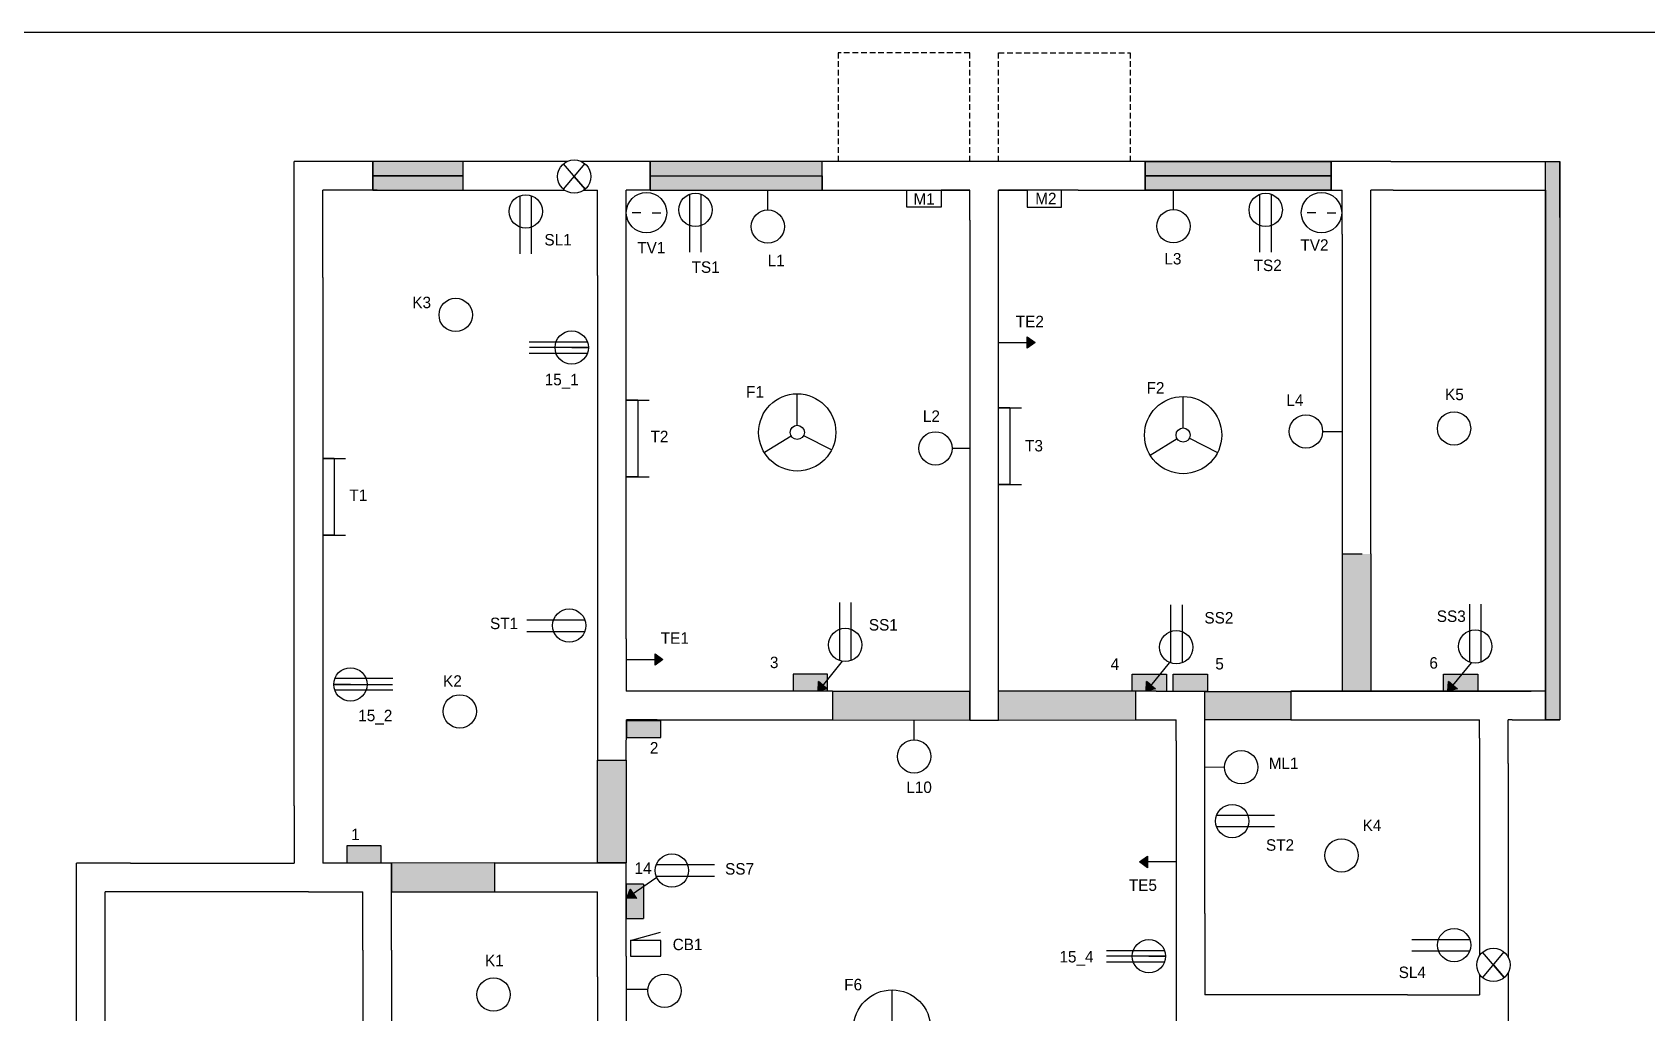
# Model space of a CAD drawing. Header units: inches. Extents: x 452 to 1996, y -561 to 294.
# Drawn here: x 1003 to 1567, y -48 to 294 of the extents above; entities that cross this region are included whole.
import ezdxf

# ---------------------------------------------------------------- set-up
doc = ezdxf.new("R2010")
doc.units = ezdxf.units.IN
doc.header["$LTSCALE"] = 2
doc.header["$MEASUREMENT"] = 0
doc.linetypes.add('DASHED', pattern=[0.75, 0.5, -0.25])

msp = doc.modelspace()

# ---------------------------------------------------------------- hatches: boundary and pattern name
at = {"linetype": 'DASHED', "ltscale": 2, "true_color": 0x00a3a3}
h = msp.add_hatch(color=134, dxfattribs=at)
h.paths.add_polyline_path([(1153.52, 248.72), (1121.95, 248.72), (1121.95, 243.72), (1153.52, 243.72)])
h.paths.add_polyline_path([(1153.52, 243.72), (1121.95, 243.72), (1121.95, 238.72), (1123.43, 238.72), (1153.52, 238.72)])
h.paths.add_polyline_path([(1278.78, 248.72), (1218.78, 248.72), (1218.78, 243.72), (1278.78, 243.72)])
h.paths.add_polyline_path([(1278.78, 243.72), (1218.78, 243.72), (1218.78, 238.72), (1278.78, 238.72)])
h.paths.add_polyline_path([(1456.57, 248.72), (1391.6, 248.72), (1391.6, 243.72), (1456.57, 243.72)])
h.paths.add_polyline_path([(1456.57, 243.72), (1391.6, 243.72), (1391.6, 238.72), (1456.57, 238.72)])
at = {"linetype": 'DASHED', "ltscale": 2, "true_color": 0x3bc6d2}
h = msp.add_hatch(color=133, dxfattribs=at)
h.paths.add_polyline_path([(1153.52, 248.72), (1121.95, 248.72), (1121.95, 243.72), (1153.52, 243.72)])
h.paths.add_polyline_path([(1153.52, 243.72), (1121.95, 243.72), (1121.95, 238.72), (1123.43, 238.72), (1153.52, 238.72)])
h.paths.add_polyline_path([(1278.78, 248.72), (1218.78, 248.72), (1218.78, 243.72), (1278.78, 243.72)])
h.paths.add_polyline_path([(1278.78, 243.72), (1218.78, 243.72), (1218.78, 238.72), (1278.78, 238.72)])
h.paths.add_polyline_path([(1456.57, 248.72), (1391.6, 248.72), (1391.6, 243.72), (1456.57, 243.72)])
h.paths.add_polyline_path([(1456.57, 243.72), (1391.6, 243.72), (1391.6, 238.72), (1456.57, 238.72)])
at = {"linetype": 'DASHED', "ltscale": 2, "true_color": 0x79b3c0}
h = msp.add_hatch(color=143, dxfattribs=at)
h.paths.add_polyline_path([(1153.52, 248.72), (1121.95, 248.72), (1121.95, 243.72), (1153.52, 243.72)])
h.paths.add_polyline_path([(1153.52, 243.72), (1121.95, 243.72), (1121.95, 238.72), (1123.43, 238.72), (1153.52, 238.72)])
h.paths.add_polyline_path([(1278.78, 248.72), (1218.78, 248.72), (1218.78, 243.72), (1278.78, 243.72)])
h.paths.add_polyline_path([(1278.78, 243.72), (1218.78, 243.72), (1218.78, 238.72), (1278.78, 238.72)])
h.paths.add_polyline_path([(1456.57, 248.72), (1391.6, 248.72), (1391.6, 243.72), (1456.57, 243.72)])
h.paths.add_polyline_path([(1456.57, 243.72), (1391.6, 243.72), (1391.6, 238.72), (1456.57, 238.72)])
at = {"linetype": 'Continuous', "ltscale": 2, "true_color": 0x009cc9}
h = msp.add_hatch(color=142, dxfattribs=at)
h.paths.add_polyline_path([(1153.52, 248.72), (1121.95, 248.72), (1121.95, 243.72), (1153.52, 243.72)])
h.paths.add_polyline_path([(1153.52, 243.72), (1121.95, 243.72), (1121.95, 238.72), (1123.43, 238.72), (1153.52, 238.72)])
h.paths.add_polyline_path([(1278.78, 248.72), (1218.78, 248.72), (1218.78, 243.72), (1278.78, 243.72)])
h.paths.add_polyline_path([(1278.78, 243.72), (1218.78, 243.72), (1218.78, 238.72), (1278.78, 238.72)])
at = {"linetype": 'Continuous', "ltscale": 2, "true_color": 0x79b3c0}
h = msp.add_hatch(color=143, dxfattribs=at)
h.paths.add_polyline_path([(1153.52, 248.72), (1121.95, 248.72), (1121.95, 243.72), (1153.52, 243.72)])
h.paths.add_polyline_path([(1153.52, 243.72), (1121.95, 243.72), (1121.95, 238.72), (1123.43, 238.72), (1153.52, 238.72)])
h.paths.add_polyline_path([(1278.78, 248.72), (1218.78, 248.72), (1218.78, 243.72), (1278.78, 243.72)])
h.paths.add_polyline_path([(1278.78, 243.72), (1218.78, 243.72), (1218.78, 238.72), (1278.78, 238.72)])
h.paths.add_polyline_path([(1456.57, 248.72), (1391.6, 248.72), (1391.6, 243.72), (1456.57, 243.72)])
h.paths.add_polyline_path([(1456.57, 243.72), (1391.6, 243.72), (1391.6, 238.72), (1456.57, 238.72)])
h.paths.add_polyline_path([(1536.43, 229.18), (1536.43, 248.72), (1531.43, 248.72), (1531.43, 238.72), (1531.43, 63.72), (1531.43, 53.72), (1536.43, 53.72)])
h.paths.add_polyline_path([(1513.43, -264.35), (1508.43, -264.35), (1508.43, -268.77), (1508.43, -359.93), (1513.53, -359.93)])
h.paths.add_polyline_path([(1518.43, -264.35), (1513.43, -264.35), (1513.53, -359.93), (1518.43, -359.93)])
h.paths.add_polyline_path([(1476.43, -504.28), (1396.43, -504.28), (1396.43, -509.28), (1476.43, -509.28)])
h.paths.add_polyline_path([(1476.43, -509.28), (1396.43, -509.28), (1396.43, -514.28), (1476.43, -514.28)])
h.paths.add_polyline_path([(1224.67, -504.28), (1152.81, -504.28), (1152.81, -509.28), (1224.67, -509.28)])
h.paths.add_polyline_path([(1224.67, -509.28), (1152.81, -509.28), (1152.81, -514.28), (1224.67, -514.28)])
at = {"linetype": 'Continuous', "ltscale": 7}
for points in [[(1350.46, 187.53), (1353.21, 185.53), (1350.46, 183.53)], [(1220.46, 76.86), (1223.21, 74.86), (1220.46, 72.86)], [(1280.67, 64.59), (1277.39, 63.72), (1277.57, 67.11)], [(1395.23, 64.59), (1391.95, 63.72), (1392.12, 67.11)], [(1500.66, 64.59), (1497.38, 63.72), (1497.55, 67.11)], [(1392.46, 2.13), (1389.71, 4.13), (1392.46, 6.13)], [(1214, -8.63), (1210.61, -8.55), (1211.73, -5.34)]]:
    msp.add_hatch(color=7, dxfattribs=at).paths.add_polyline_path(points)
at = {"linetype": 'Continuous', "ltscale": 2, "true_color": 0x9d9100}
h = msp.add_hatch(color=54, dxfattribs=at)
h.paths.add_polyline_path([(1164.43, 3.78), (1128.43, 3.72), (1128.43, -6.28), (1164.43, -6.28)])
h.paths.add_polyline_path([(1210.43, 39.72), (1200.43, 39.72), (1200.43, 3.78), (1210.43, 3.78)])
h.paths.add_polyline_path([(1330.43, 63.65), (1282.43, 63.65), (1282.43, 53.72), (1330.43, 53.65)])
h.paths.add_polyline_path([(1388.43, 63.72), (1340.43, 63.72), (1340.43, 58.65), (1340.43, 53.65), (1388.43, 53.72)])
h.paths.add_polyline_path([(1442.49, 63.69), (1412.49, 63.69), (1412.49, 53.72), (1442.49, 53.72)])
h.paths.add_polyline_path([(1470.43, 111.72), (1460.43, 111.72), (1460.43, 63.72), (1470.43, 63.72)])
h.paths.add_polyline_path([(1412.49, -52.28), (1402.49, -52.28), (1402.49, -95.28), (1412.49, -95.28)])
h.paths.add_polyline_path([(1442.49, -148.28), (1412.49, -148.28), (1412.49, -158.22), (1442.49, -158.22)])
h.paths.add_polyline_path([(1342.43, -254.35), (1294.43, -254.28), (1294.43, -264.35), (1342.43, -264.35)])
h.paths.add_polyline_path([(1284.43, -194.35), (1236.43, -194.35), (1236.43, -204.35), (1284.43, -204.35)])
h.paths.add_polyline_path([(1364.49, -360.28), (1354.43, -360.28), (1354.43, -390.26), (1364.43, -390.26)])
at = {"linetype": 'Continuous', "ltscale": 2, "true_color": 0xa3b310}
for points in [[(1470.43, 111.72), (1460.43, 111.72), (1460.43, 63.72), (1470.43, 63.72)], [(1164.43, 3.78), (1128.43, 3.72), (1128.43, -6.28), (1164.43, -6.28)]]:
    msp.add_hatch(color=62, dxfattribs=at).paths.add_polyline_path(points)
at = {"linetype": 'Continuous', "ltscale": 2, "true_color": 0x608ec6}
h = msp.add_hatch(color=153, dxfattribs=at)
h.paths.add_polyline_path([(1399.07, 69.72), (1396.82, 69.72), (1393.68, 65.85), (1395.23, 64.59), (1391.95, 63.72), (1395.46, 63.72), (1399.07, 63.72)])
h.paths.add_polyline_path([(1502.25, 69.72), (1495.85, 69.72), (1495.85, 63.72), (1497.38, 63.72), (1497.55, 67.11), (1499.11, 65.85)])
h.paths.add_polyline_path([(1216.43, -4.52), (1216.43, -3.57), (1210.43, -3.57), (1210.43, -15.57), (1216.43, -15.57), (1216.43, -4.52), (1212.87, -6.99), (1214, -8.63), (1210.61, -8.55), (1211.73, -5.34), (1212.87, -6.99)])
h.paths.add_polyline_path([(1222.47, 53.54), (1210.49, 53.54), (1210.47, 47.54), (1222.47, 47.54)])
h.paths.add_polyline_path([(1467.62, -142.28), (1455.62, -142.28), (1455.62, -148.28), (1467.62, -148.28)])
h.paths.add_polyline_path([(1402.49, -148.05), (1396.53, -148.05), (1396.53, -160.05), (1402.49, -160.05)])
h.paths.add_polyline_path([(1197.76, -188.31), (1185.76, -188.31), (1185.76, -194.31), (1197.76, -194.3)])
h.paths.add_polyline_path([(1118.24, -179.21), (1112.24, -179.21), (1112.24, -191.21), (1118.24, -191.21)])
h.paths.add_polyline_path([(1508.27, -457.65), (1508.27, -466.31), (1502.27, -466.31), (1502.27, -457.65)], flags=9)
h.paths.add_polyline_path([(1432.51, -490.82), (1441.18, -490.82), (1441.18, -496.82), (1432.51, -496.82)], flags=9)
h.paths.add_polyline_path([(1372.22, -409.18), (1378.88, -409.18), (1378.88, -415.18), (1372.22, -415.18)], flags=9)
h.paths.add_polyline_path([(1392.79, -482.06), (1405.45, -482.06), (1405.45, -488.06), (1392.79, -488.06)], flags=9)
h.paths.add_polyline_path([(1366.33, -481.45), (1380.33, -481.45), (1380.33, -487.45), (1366.33, -487.45)], flags=9)
h.paths.add_polyline_path([(1383.17, -284.79), (1395.83, -284.79), (1395.83, -290.79), (1383.17, -290.79)], flags=9)
h.paths.add_polyline_path([(1492.33, -370.83), (1500.99, -370.83), (1500.99, -376.83), (1492.33, -376.83)], flags=9)
h.paths.add_polyline_path([(1382.7, -366.27), (1391.37, -366.27), (1391.37, -372.27), (1382.7, -372.27)], flags=9)
h.paths.add_polyline_path([(1426.84, -359.72), (1435.5, -359.72), (1435.5, -365.72), (1426.84, -365.72)], flags=9)
h.paths.add_polyline_path([(1341.13, -294.78), (1349.79, -294.78), (1349.79, -300.78), (1341.13, -300.78)], flags=9)
h.paths.add_polyline_path([(1479.92, -270.75), (1492.59, -270.75), (1492.59, -276.75), (1479.92, -276.75)], flags=9)
h.paths.add_polyline_path([(1437.02, -284.69), (1445.69, -284.69), (1445.69, -290.69), (1437.02, -290.69)], flags=9)
h.paths.add_polyline_path([(1401.6, -268.12), (1406.26, -268.12), (1406.26, -274.12), (1401.6, -274.12)], flags=9)
h = msp.add_hatch(color=153, dxfattribs=at)
h.paths.add_polyline_path([(1124.85, 8.72), (1124.85, 9.72), (1112.85, 9.72), (1112.85, 8.72), (1112.85, 3.72), (1124.85, 3.72)])
h.paths.add_polyline_path([(1280.7, 69.72), (1268.7, 69.72), (1268.7, 63.72), (1277.39, 63.72), (1277.57, 67.11), (1279.1, 65.86), (1280.7, 67.86)])
h.paths.add_polyline_path([(1396.82, 69.72), (1387.07, 69.72), (1387.07, 63.72), (1388.43, 63.72), (1391.95, 63.72), (1392.12, 67.11), (1393.68, 65.85)])
h.paths.add_polyline_path([(1413.43, 69.72), (1401.43, 69.72), (1401.43, 63.72), (1413.43, 63.72)])
h.paths.add_polyline_path([(1507.85, 69.72), (1502.25, 69.72), (1499.11, 65.85), (1500.66, 64.59), (1497.38, 63.72), (1507.85, 63.72)])
h.paths.add_polyline_path([(1280.7, 67.86), (1279.1, 65.86), (1280.67, 64.59), (1277.39, 63.72), (1280.7, 63.72)])
at = {"linetype": 'Continuous', "ltscale": 2, "true_color": 0xa3b310}
h = msp.add_hatch(color=62, dxfattribs=at)
h.paths.add_polyline_path([(1342.43, -254.28), (1294.43, -254.28), (1294.43, -264.35), (1342.43, -264.35)])
h.paths.add_polyline_path([(1364.49, -360.28), (1354.43, -360.28), (1354.43, -390.26), (1364.43, -390.26)])
h.paths.add_polyline_path([(1284.43, -194.35), (1236.43, -194.35), (1236.43, -204.35), (1284.43, -204.35)])
h.paths.add_polyline_path([(1442.49, -148.28), (1412.49, -148.28), (1412.49, -158.22), (1442.49, -158.22)])
h.paths.add_polyline_path([(1412.49, -52.28), (1402.49, -52.28), (1402.49, -95.28), (1412.49, -95.28)])
h.paths.add_polyline_path([(1442.49, 63.69), (1412.49, 63.69), (1412.49, 53.72), (1442.49, 53.72)])
h.paths.add_polyline_path([(1128.43, -110.35), (1123.43, -110.35), (1118.43, -110.35), (1118.43, -194.35), (1128.43, -194.34)])
h = msp.add_hatch(color=62, dxfattribs=at)
h.paths.add_polyline_path([(1210.43, 39.72), (1200.43, 39.72), (1200.43, 3.78), (1210.43, 3.78)])
h.paths.add_polyline_path([(1330.43, 63.65), (1282.43, 63.65), (1282.43, 53.72), (1330.43, 53.65)])
h.paths.add_polyline_path([(1388.43, 63.72), (1340.43, 63.72), (1340.43, 58.65), (1340.43, 53.65), (1388.43, 53.72)])

# ---------------------------------------------------------------- linework, layer by layer
at = {"linetype": 'DASHED', "ltscale": 2}
for p, q in [((1330.43, 286.72), (1284.43, 286.72)), ((1284.43, 286.72), (1284.43, 248.72)), ((1330.43, 248.72), (1330.43, 286.72)), ((1340.43, 248.72), (1340.43, 286.72)), ((1340.43, 286.72), (1386.43, 286.72)), ((1386.43, 286.72), (1386.43, 248.72))]:
    msp.add_line(p, q, dxfattribs=at)
at = {"linetype": 'Continuous', "ltscale": 7}
for p, q in [((1094.43, 23.68), (1094.43, 248.72)), ((1189.73, 248.72), (1094.43, 248.72)), ((1121.95, 238.72), (1121.95, 248.72)), ((1153.52, 238.72), (1153.52, 248.72)), ((1477.38, 248.72), (1194.77, 248.72)), ((1218.78, 238.72), (1218.78, 248.72)), ((1278.78, 238.72), (1278.78, 248.72)), ((1391.6, 248.72), (1391.6, 238.72)), ((1456.57, 238.72), (1456.57, 248.72)), ((1456.57, 248.72), (1456.57, 243.72)), ((1477.38, 248.72), (1536.43, 248.72)), ((1536.43, 229.18), (1536.43, 248.72)), ((1153.52, 243.72), (1121.95, 243.72)), ((1121.95, 243.72), (1121.95, 238.72)), ((1218.78, 243.72), (1278.78, 243.72)), ((1278.78, 243.72), (1278.78, 238.72)), ((1456.57, 243.72), (1391.6, 243.72)), ((1104.43, 208.22), (1104.43, 238.72)), ((1123.43, 238.72), (1104.43, 238.72)), ((1123.43, 238.72), (1188.88, 238.72)), ((1195.62, 238.72), (1200.43, 238.72)), ((1200.43, 208.95), (1200.43, 238.72)), ((1210.43, 82.01), (1210.43, 238.72)), ((1218.78, 238.72), (1210.43, 238.72)), ((1218.78, 238.72), (1330.43, 238.72)), ((1232.58, 217.04), (1232.58, 237.3)), ((1236.58, 217.04), (1236.58, 237.3)), ((1259.85, 231.83), (1259.83, 238.72)), ((1308.43, 233.72), (1308.43, 238.72)), ((1330.43, 238.72), (1320.43, 238.72)), ((1320.43, 238.72), (1320.43, 233.72)), ((1330.43, 228.26), (1330.43, 238.72)), ((1340.43, 58.65), (1340.43, 238.72)), ((1368.26, 238.72), (1340.43, 238.72)), ((1340.43, 238.72), (1350.43, 238.72)), ((1350.43, 238.72), (1350.43, 233.72)), ((1362.43, 233.72), (1362.43, 238.72)), ((1368.26, 238.72), (1460.43, 238.72)), ((1401.49, 231.92), (1401.48, 238.72)), ((1431.72, 217.02), (1431.72, 237.28)), ((1435.72, 217.02), (1435.72, 237.28)), ((1460.43, 223.33), (1460.43, 238.72)), ((1470.43, 116.72), (1470.43, 238.72)), ((1478.23, 238.72), (1470.43, 238.72)), ((1478.23, 238.72), (1526.43, 238.72)), ((1173.32, 216.52), (1173.32, 236.78)), ((1177.32, 216.52), (1177.32, 236.78)), ((1308.43, 232.72), (1308.43, 233.72)), ((1320.43, 232.72), (1308.43, 232.72)), ((1320.43, 233.72), (1320.43, 232.72)), ((1350.43, 233.72), (1350.43, 232.72)), ((1350.43, 232.72), (1362.43, 232.72)), ((1362.43, 232.72), (1362.43, 233.72)), ((1215.49, 230.85), (1212.49, 230.85)), ((1219.49, 230.85), (1222.49, 230.85)), ((1330.43, 228.26), (1330.43, 58.65)), ((1451.22, 230.85), (1448.22, 230.85)), ((1455.22, 230.85), (1458.22, 230.85)), ((1536.43, 229.18), (1536.43, 53.72)), ((1460.43, 223.33), (1460.43, 116.72)), ((1200.43, 208.95), (1200.43, 39.72)), ((1104.43, 208.22), (1104.43, 3.72)), ((1350.46, 183.53), (1350.46, 187.53)), ((1350.46, 183.53), (1350.46, 187.53)), ((1350.46, 187.53), (1353.21, 185.53)), ((1176.57, 185.76), (1196.83, 185.76)), ((1176.57, 181.76), (1196.83, 181.76)), ((1340.43, 185.53), (1353.21, 185.53)), ((1350.46, 185.53), (1350.46, 183.53)), ((1353.21, 185.53), (1350.46, 183.53)), ((1214.43, 165.42), (1210.43, 165.42)), ((1210.43, 165.42), (1218.43, 165.42)), ((1214.43, 165.42), (1214.43, 138.64)), ((1270.13, 156.61), (1270.13, 167.61)), ((1404.89, 155.67), (1404.89, 166.67)), ((1344.43, 162.76), (1340.43, 162.76)), ((1340.43, 162.76), (1348.43, 162.76)), ((1344.43, 162.76), (1344.43, 135.99)), ((1268.02, 152.83), (1258.66, 147.06)), ((1272.34, 153.02), (1282.16, 148.07)), ((1453.63, 154.48), (1460.51, 154.49)), ((1324.25, 148.57), (1330.43, 148.58)), ((1402.78, 151.89), (1393.42, 146.11)), ((1407.1, 152.07), (1416.92, 147.12)), ((1108.43, 145.06), (1104.43, 145.06)), ((1104.43, 145.06), (1112.43, 145.06)), ((1108.43, 145.06), (1108.43, 118.29)), ((1214.43, 138.64), (1210.43, 138.64)), ((1210.43, 138.64), (1218.43, 138.64)), ((1344.43, 135.99), (1340.43, 135.99)), ((1340.43, 135.99), (1348.43, 135.99)), ((1108.43, 118.29), (1104.43, 118.29)), ((1104.43, 118.29), (1112.43, 118.29)), ((1284.9, 94.72), (1284.9, 74.46)), ((1288.9, 94.72), (1288.9, 74.46)), ((1400.5, 93.92), (1400.5, 73.66)), ((1404.5, 93.92), (1404.5, 73.66)), ((1504.9, 94.18), (1504.9, 73.92)), ((1508.9, 94.18), (1508.9, 73.92)), ((1175.7, 88.66), (1195.96, 88.66)), ((1175.7, 84.66), (1195.96, 84.66)), ((1210.43, 82.01), (1210.43, 63.72)), ((1210.43, 74.86), (1223.21, 74.86)), ((1220.46, 72.86), (1220.46, 76.86)), ((1220.46, 72.86), (1220.46, 76.86)), ((1220.46, 76.86), (1223.21, 74.86)), ((1220.46, 74.86), (1220.46, 72.86)), ((1223.21, 74.86), (1220.46, 72.86)), ((1285.79, 74.21), (1277.39, 63.72)), ((1400, 73.64), (1391.95, 63.72)), ((1505.43, 73.64), (1497.38, 63.72)), ((1128.87, 68.14), (1108.61, 68.14)), ((1280.7, 69.72), (1268.7, 69.72)), ((1268.7, 69.72), (1268.7, 63.72)), ((1280.7, 63.72), (1280.7, 69.72)), ((1387.07, 63.72), (1387.07, 69.72)), ((1387.07, 69.72), (1399.07, 69.72)), ((1399.07, 69.72), (1399.07, 63.72)), ((1401.43, 63.72), (1401.43, 69.72)), ((1401.43, 69.72), (1413.43, 69.72)), ((1413.43, 69.72), (1413.43, 63.72)), ((1495.85, 63.72), (1495.85, 69.72)), ((1495.85, 69.72), (1507.85, 69.72)), ((1507.85, 69.72), (1507.85, 63.72)), ((1128.87, 64.14), (1108.61, 64.14)), ((1282.43, 63.72), (1210.43, 63.72)), ((1277.39, 63.72), (1277.57, 67.11)), ((1280.67, 64.59), (1277.39, 63.72)), ((1279.12, 65.85), (1277.57, 67.11)), ((1277.57, 67.11), (1280.67, 64.59)), ((1277.57, 67.11), (1280.67, 64.59)), ((1282.43, 63.72), (1282.43, 53.72)), ((1395.46, 63.72), (1388.43, 63.72)), ((1388.43, 53.72), (1388.43, 63.72)), ((1391.95, 63.72), (1392.12, 67.11)), ((1395.23, 64.59), (1391.95, 63.72)), ((1393.68, 65.85), (1392.12, 67.11)), ((1392.12, 67.11), (1395.23, 64.59)), ((1392.12, 67.11), (1395.23, 64.59)), ((1395.46, 63.72), (1413.43, 63.72)), ((1400.43, 63.72), (1401.43, 63.72)), ((1412.49, -13.81), (1412.49, 63.69)), ((1516.07, 63.72), (1442.49, 63.72)), ((1442.49, 63.72), (1526.43, 63.72)), ((1442.49, 63.72), (1442.49, 53.72)), ((1497.38, 63.72), (1497.55, 67.11)), ((1500.66, 64.59), (1497.38, 63.72)), ((1499.11, 65.85), (1497.55, 67.11)), ((1497.55, 67.11), (1500.66, 64.59)), ((1497.55, 67.11), (1500.66, 64.59)), ((1516.07, 63.72), (1526.43, 63.72)), ((1330.43, 58.65), (1330.43, 53.65)), ((1340.43, 53.65), (1340.43, 58.65)), ((1210.43, 39.72), (1210.49, 53.72)), ((1221.23, 53.72), (1210.49, 53.72)), ((1221.23, 53.72), (1282.43, 53.72)), ((1310.94, 46.8), (1310.93, 53.69)), ((1330.43, 53.65), (1340.43, 53.65)), ((1388.43, 53.72), (1402.49, 53.72)), ((1402.49, 46.39), (1402.49, 53.72)), ((1442.49, 53.72), (1508.43, 53.72)), ((1508.43, 47.4), (1508.43, 53.72)), ((1519.8, 53.72), (1518.43, 53.72)), ((1518.43, 38.47), (1518.43, 53.72)), ((1519.8, 53.72), (1536.43, 53.72)), ((1402.49, 46.39), (1402.49, -52.28)), ((1508.43, 47.4), (1508.43, -28.55)), ((1200.43, 39.72), (1210.43, 39.72)), ((1419.38, 37.18), (1412.49, 37.17)), ((1518.43, 38.47), (1518.43, -29.13)), ((1094.43, 23.68), (1094.43, 3.72)), ((1436.85, 20.41), (1416.59, 20.41)), ((1436.85, 16.41), (1416.59, 16.41)), ((1124.85, 9.72), (1112.85, 9.72)), ((1112.85, 9.72), (1112.85, 8.72)), ((1112.85, 8.72), (1112.85, 3.72)), ((1124.85, 8.72), (1124.85, 9.72)), ((1124.85, 3.72), (1124.85, 8.72)), ((1389.71, 4.13), (1392.46, 6.13)), ((1392.46, 4.13), (1392.46, 6.13)), ((1392.46, 6.13), (1392.46, 2.13)), ((1392.46, 6.13), (1392.46, 2.13)), ((1018.43, -496), (1018.43, 3.72)), ((1037.32, 3.72), (1018.43, 3.72)), ((1037.32, 3.72), (1094.43, 3.72)), ((1128.43, 3.72), (1104.43, 3.72)), ((1128.43, -26.71), (1128.43, 3.72)), ((1128.43, 3.72), (1128.43, -1.28)), ((1128.43, 3.72), (1128.43, -1.28)), ((1164.43, 3.78), (1210.43, 3.78)), ((1164.43, 3.78), (1164.43, -6.22)), ((1164.43, 3.78), (1164.43, -1.22)), ((1210.43, -28.81), (1210.43, 3.78)), ((1241.18, 3.11), (1220.92, 3.11)), ((1402.49, 4.13), (1389.71, 4.13)), ((1392.46, 2.13), (1389.71, 4.13)), ((1221.12, -1.28), (1210.61, -8.55)), ((1210.61, -8.55), (1211.73, -5.34)), ((1212.87, -6.99), (1211.73, -5.34)), ((1211.73, -5.34), (1214, -8.63)), ((1211.73, -5.34), (1214, -8.63)), ((1241.18, -0.89), (1220.92, -0.89)), ((1099.43, -6.28), (1028.43, -6.28)), ((1028.43, -486.09), (1028.43, -6.28)), ((1099.43, -6.28), (1118.43, -6.28)), ((1118.43, -26.71), (1118.43, -6.28)), ((1200.43, -35.92), (1200.43, -6.28)), ((1214, -8.63), (1210.61, -8.55)), ((1412.49, -13.81), (1412.49, -42.28)), ((1118.43, -26.71), (1118.43, -88.28)), ((1128.43, -26.71), (1128.43, -78.28)), ((1378.14, -26.78), (1398.4, -26.78)), ((1484.75, -22.91), (1505.01, -22.91)), ((1484.75, -26.91), (1505.01, -26.91)), ((1210.43, -28.81), (1210.43, -88.28)), ((1378.14, -30.78), (1398.4, -30.78)), ((1200.43, -35.92), (1200.43, -78.28)), ((1508.43, -35.06), (1508.43, -42.28)), ((1518.43, -34.48), (1518.43, -242.55)), ((1218.02, -40.4), (1210.43, -40.38)), ((1303.26, -51.54), (1303.26, -40.55)), ((1483.2, -42.28), (1412.49, -42.28)), ((1483.2, -42.28), (1508.43, -42.28))]:
    msp.add_line(p, q, dxfattribs=at)
at = {"linetype": 'Continuous', "ltscale": 2}
for p, q in [((1121.95, 248.72), (1121.95, 238.72)), ((1153.52, 248.72), (1121.95, 248.72)), ((1121.95, 248.72), (1121.95, 243.72)), ((1153.52, 238.72), (1153.52, 248.72)), ((1218.78, 248.72), (1218.78, 238.72)), ((1278.78, 248.72), (1218.78, 248.72)), ((1218.78, 248.72), (1218.78, 243.72)), ((1278.78, 238.72), (1278.78, 248.72)), ((1391.6, 248.72), (1456.57, 248.72)), ((1391.6, 238.72), (1391.6, 248.72)), ((1391.6, 248.72), (1391.6, 243.72)), ((1456.57, 248.72), (1456.57, 238.72)), ((1531.43, 238.72), (1531.43, 248.72)), ((1531.43, 248.72), (1536.43, 248.72)), ((1531.43, 53.72), (1531.43, 248.72)), ((1536.43, 248.72), (1536.43, 53.72)), ((1121.95, 243.72), (1153.52, 243.72)), ((1195.93, 247.98), (1188.39, 239.11)), ((1196.02, 239.03), (1188.48, 247.91)), ((1196.02, 239.03), (1192.25, 243.47)), ((1192.25, 243.47), (1196.02, 239.03)), ((1218.78, 243.72), (1278.78, 243.72)), ((1391.6, 243.72), (1456.57, 243.72)), ((1121.95, 238.72), (1153.52, 238.72)), ((1196.02, 239.03), (1196.02, 239.03)), ((1218.78, 238.72), (1278.78, 238.72)), ((1456.57, 238.72), (1391.6, 238.72)), ((1519, 238.72), (1526.43, 238.72)), ((1526.43, 238.72), (1531.43, 238.72)), ((1531.43, 238.72), (1531.43, 63.72)), ((1197.19, 183.76), (1176.62, 183.76)), ((1191.36, 183.76), (1197.19, 183.76)), ((1460.43, 111.72), (1460.43, 63.72)), ((1470.43, 111.72), (1470.43, 63.72)), ((1114.08, 66.14), (1108.25, 66.14)), ((1108.25, 66.14), (1128.82, 66.14)), ((1330.43, 63.65), (1282.43, 63.65)), ((1330.43, 53.65), (1330.43, 63.65)), ((1388.43, 63.72), (1340.43, 63.72)), ((1388.43, 53.72), (1388.43, 63.72)), ((1412.49, 63.69), (1442.49, 63.69)), ((1412.49, 63.69), (1442.49, 63.69)), ((1412.49, 53.72), (1412.49, 63.69)), ((1442.49, 63.69), (1442.49, 53.72)), ((1442.49, 63.69), (1442.49, 53.72)), ((1531.43, 63.72), (1516.07, 63.72)), ((1531.43, 63.72), (1531.43, 53.72)), ((1210.47, 53.54), (1210.47, 47.54)), ((1210.47, 53.54), (1222.47, 53.54)), ((1222.47, 47.54), (1222.47, 53.54)), ((1282.43, 53.72), (1330.43, 53.65)), ((1340.43, 53.65), (1388.43, 53.72)), ((1442.49, 53.72), (1412.49, 53.72)), ((1442.49, 53.72), (1412.49, 53.72)), ((1536.43, 53.72), (1531.43, 53.72)), ((1210.47, 47.54), (1222.47, 47.54)), ((1200.43, 3.78), (1200.43, 39.72)), ((1210.43, 39.72), (1210.43, 3.78)), ((1164.43, 3.78), (1128.43, 3.72)), ((1128.43, 3.72), (1128.43, -6.28)), ((1128.43, 3.72), (1128.43, -6.28)), ((1210.43, 3.78), (1200.43, 3.78)), ((1216.43, -3.57), (1210.43, -3.57)), ((1210.43, -3.57), (1210.43, -15.57)), ((1216.43, -3.57), (1216.43, -15.57)), ((1128.43, -6.28), (1200.43, -6.28)), ((1210.43, -15.57), (1216.43, -15.57)), ((1211.95, -23.29), (1222.39, -20.39)), ((1211.95, -23.29), (1211.95, -28.72)), ((1222.45, -23.29), (1211.95, -23.29)), ((1222.45, -28.72), (1222.45, -23.29)), ((1516.94, -27.3), (1509.4, -36.16)), ((1517.02, -36.24), (1509.49, -27.36)), ((1211.95, -28.72), (1222.45, -28.72)), ((1398.75, -28.78), (1378.18, -28.78)), ((1392.93, -28.78), (1398.75, -28.78)), ((1517.02, -36.24), (1513.26, -31.8)), ((1513.26, -31.8), (1517.02, -36.24)), ((1513.43, -32.01), (1513.43, -32.01)), ((1517.02, -36.24), (1517.02, -36.24))]:
    msp.add_line(p, q, dxfattribs=at)
at = {"linetype": 'DASHED', "ltscale": 7}
for p, q in [((1460.43, 116.72), (1460.43, 111.72)), ((1470.43, 111.72), (1470.43, 116.72)), ((1460.43, 111.72), (1470.43, 111.72))]:
    msp.add_line(p, q, dxfattribs=at)
at = {"color": 6, "linetype": 'Continuous', "ltscale": 2}
msp.add_lwpolyline([(452.49, 293.83), (1996.35, 293.83), (1996.35, -560.83), (452.49, -560.83)], close=True, dxfattribs=at)
at = {"linetype": 'Continuous', "ltscale": 7}
for centre, radius in [((1192.25, 243.47), 5.82), ((1175.32, 231.31), 5.82), ((1217.49, 230.85), 7.06), ((1234.58, 231.83), 5.82), ((1433.72, 231.81), 5.82), ((1453.22, 230.85), 7.06), ((1259.86, 226.01), 5.82), ((1401.5, 226.1), 5.82), ((1150.85, 195.14), 5.82), ((1191.36, 183.76), 5.82), ((1270.13, 154.13), 13.48), ((1404.89, 153.19), 13.48), ((1447.8, 154.47), 5.82), ((1499.49, 155.52), 5.82), ((1270.13, 154.13), 2.48), ((1318.42, 148.56), 5.82), ((1404.89, 153.19), 2.48), ((1190.49, 86.66), 5.82), ((1286.9, 79.93), 5.82), ((1402.5, 79.12), 5.82), ((1506.9, 79.39), 5.82), ((1114.08, 66.14), 5.82), ((1152.27, 56.73), 5.82), ((1310.95, 40.98), 5.82), ((1425.2, 37.19), 5.82), ((1422.06, 18.41), 5.82), ((1460.25, 6.44), 5.82), ((1226.38, 1.11), 5.82), ((1499.54, -24.91), 5.82), ((1392.93, -28.78), 5.82), ((1513.26, -31.8), 5.82), ((1164.09, -42.19), 5.82), ((1223.82, -40.84), 5.82), ((1303.26, -54.02), 13.48)]:
    msp.add_circle(centre, radius, dxfattribs=at)

# ---------------------------------------------------------------- texts
at = {"linetype": 'Continuous', "ltscale": 2, "char_height": 4, "attachment_point": 1}
for s, insert, width in [('{\\C71;\\c9036744;M1}', (1310.74, 237.64), 12.1829), ('{\\C71;\\c9036744;M2}', (1353.25, 237.8), 12.1829), ('{\\C71;\\c9036744;SL1}', (1181.84, 223.4), 10.7092), ('{\\C71;\\c9036744;TV1}', (1214.25, 220.63), 12.1829), ('{\\C71;\\c9036744;TV2}', (1445.87, 221.56), 12.1829), ('{\\C71;\\c9036744;L1}', (1259.79, 216.15), 12.1829), ('{\\C71;\\c9036744;L3}', (1398.35, 216.77), 12.1829), ('{\\C71;\\c9036744;TS2}', (1429.52, 214.46), 12.1829), ('{\\C71;\\c9036744;TS1}', (1233.23, 213.84), 12.1829), ('{\\C71;\\c9036744;K3}', (1135.7, 201.5), 12.1829), ('{\\C71;\\c9036744;TE2}', (1346.46, 194.86), 12.1829), ('{\\C71;\\c9036744;15_1}', (1181.94, 174.58), 12.1829), ('{\\C71;\\c9036744;F1}', (1252.26, 170.29), 12.1829), ('{\\C71;\\c9036744;F2}', (1392.13, 171.7), 12.1829), ('{\\C71;\\c9036744;K5}', (1496.37, 169.39), 12.1829), ('{\\C71;\\c9036744;L4}', (1440.94, 167.38), 12.1829), ('{\\C71;\\c9036744;L2}', (1314.01, 161.8), 12.1829), ('{\\C71;\\c9036744;T2}', (1218.89, 154.7), 12.1829), ('{\\C71;\\c9036744;T3}', (1349.7, 151.48), 12.1829), ('{\\C71;\\c9036744;T1}', (1113.73, 134.19), 12.1829), ('{\\C71;\\c9036744;SS2}', (1412.33, 91.4), 12.1829), ('{\\C71;\\c9036744;SS3}', (1493.48, 91.95), 12.1829), ('{\\C71;\\c9036744;ST1}', (1162.85, 89.44), 12.1829), ('{\\C71;\\c9036744;SS1}', (1295.15, 88.94), 12.1829), ('{\\C71;\\c9036744;TE1}', (1222.48, 84.31), 12.1829), ('{\\C71;\\c9036744;3}', (1260.59, 75.82), 12.1829), ('{\\C71;\\c9036744;4}', (1379.57, 75.22), 12.1829), ('{\\C71;\\c9036744;5}', (1416.13, 75.35), 12.1829), ('{\\C71;\\c9036744;6}', (1490.89, 75.64), 12.1829), ('{\\C71;\\c9036744;K2}', (1146.46, 69.32), 12.1829), ('{\\C71;\\c9036744;15_2}', (1116.83, 57.28), 12.1829), ('{\\C71;\\c9036744;2}', (1218.67, 46), 12.1829), ('{\\C71;\\c9036744;ML1}', (1434.78, 40.59), 12.1829), ('{\\C71;\\c9036744;L10}', (1308.22, 32.23), 12.1829), ('{\\C71;\\c9036744;K4}', (1467.58, 18.95), 12.1829), ('{\\C71;\\c9036744;1}', (1114.36, 15.76), 12.1829), ('{\\C71;\\c9036744;ST2}', (1433.83, 12.06), 12.1829), ('{\\C71;\\c9036744;14}', (1213.33, 3.97), 12.1829), ('{\\C71;\\c9036744;SS7}', (1244.94, 3.73), 12.1829), ('{\\C71;\\c9036744;TE5}', (1385.94, -1.97), 12.1829), ('{\\C71;\\c9036744;CB1}', (1226.64, -22.66), 12.1829), ('{\\C71;\\c9036744;15_4}', (1361.7, -26.94), 12.1829), ('{\\C71;\\c9036744;K1}', (1161.08, -28.29), 12.1829), ('{\\C71;\\c9036744;SL4}', (1480.17, -32.4), 12.1829), ('{\\C71;\\c9036744;F6}', (1286.54, -36.68), 12.1829)]:
    msp.add_mtext(s, dxfattribs=dict(at, insert=insert, width=width))

doc.saveas('drawing.dxf')
